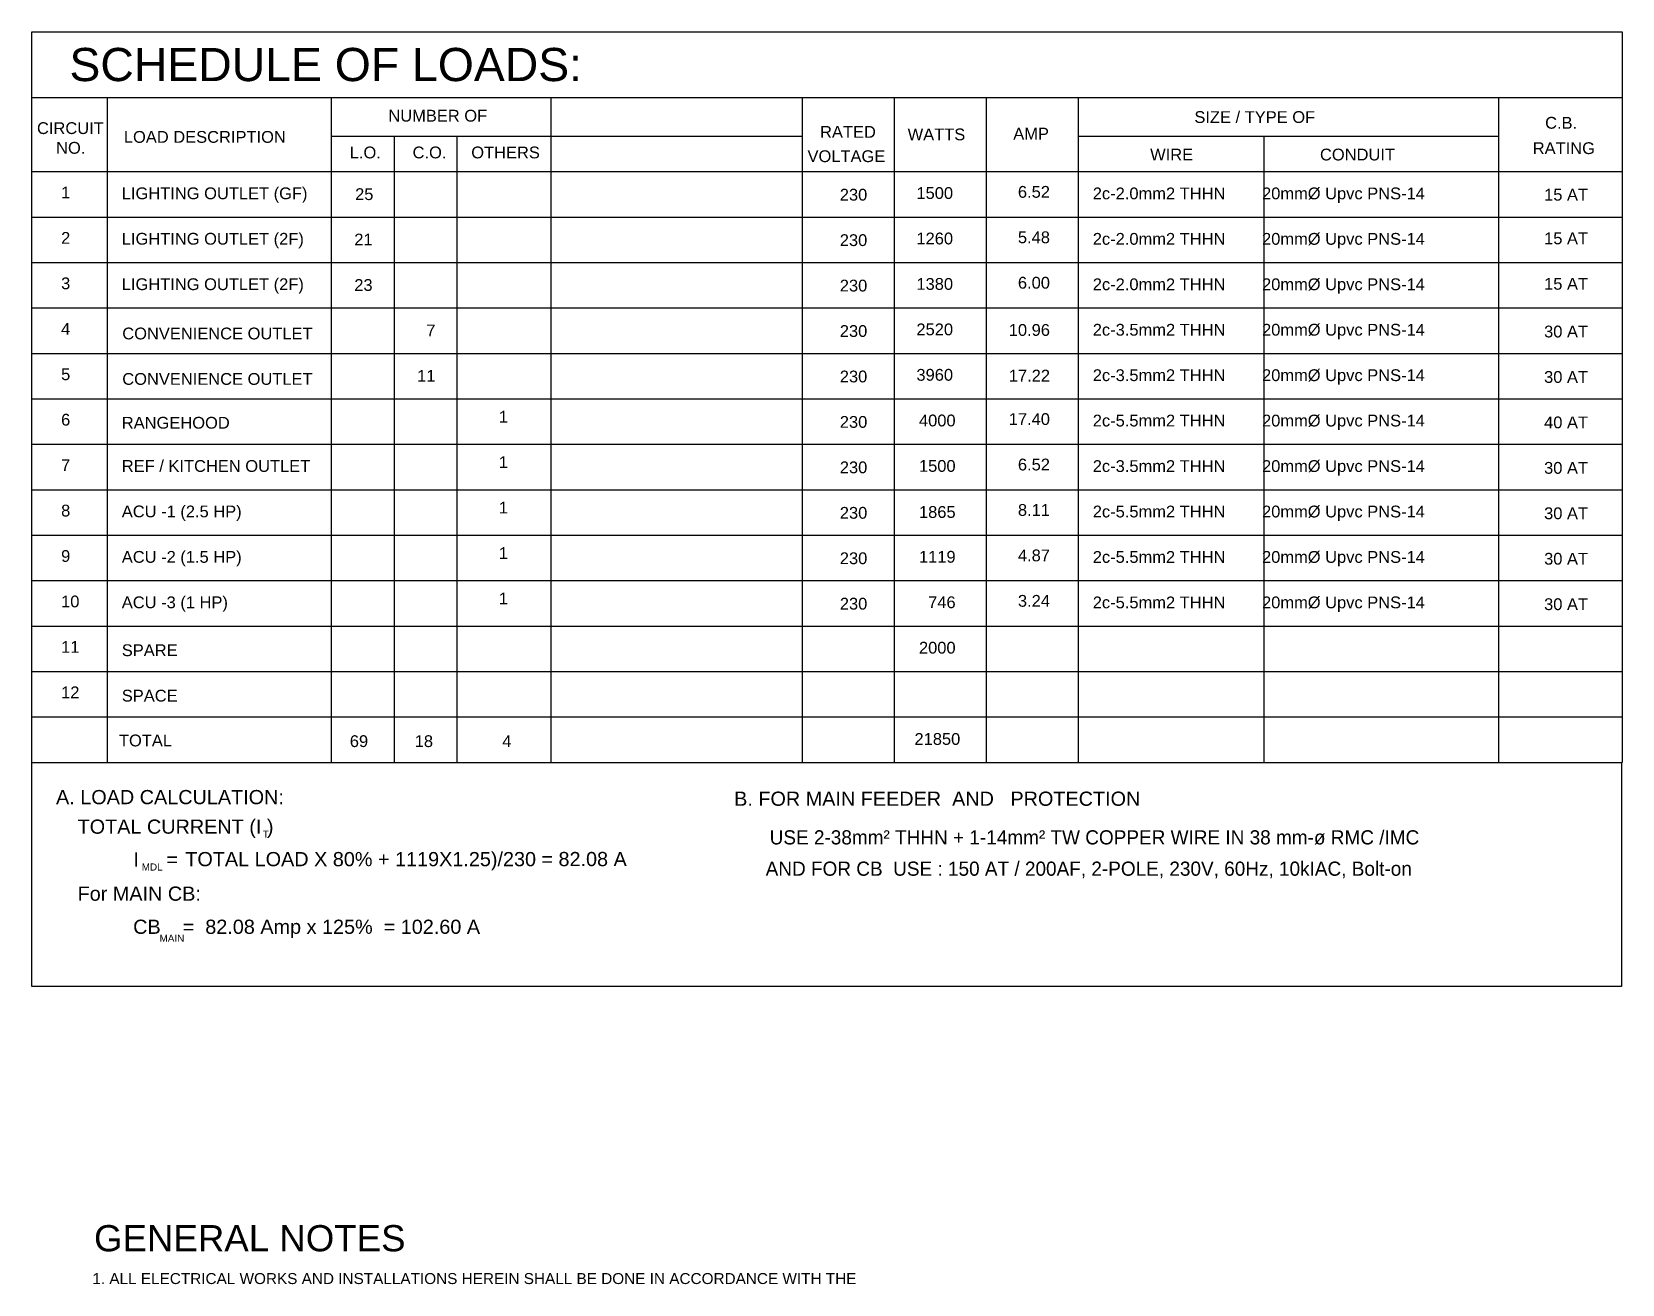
# Model space of a CAD drawing. Header units: millimetres. Extents: x 1634676 to 2610633, y -385676 to -37463.
# Drawn here: x 2160233 to 2181798, y -165038 to -148050 of the extents above; entities that cross this region are included whole.
import ezdxf
from ezdxf.enums import TextEntityAlignment as Align

# ---------------------------------------------------------------- set-up
doc = ezdxf.new("R2010")
doc.units = ezdxf.units.MM
doc.header["$MEASUREMENT"] = 0
doc.layers.add('PDF_Text', color=7, linetype='Continuous')
doc.layers.add('TXT', color=4, linetype='Continuous')
doc.layers.add('ST-ANNOT_A', color=74, linetype='Continuous', lineweight=20)
doc.layers.add('ST-COL_E', color=6, linetype='Continuous', lineweight=30)
doc.styles.add('ARIAL', font='arial.ttf')
doc.styles.add('PDF Arial', font='arial.ttf')
doc.styles.add('RO100', font='swissel.ttf', dxfattribs={"height": 0.16})
doc.styles.add('ROM100', font='swissel.ttf', dxfattribs={"height": 0.185})
doc.styles.add('TXT-2', font='GOTHIC.TTF', dxfattribs={"height": 2.5})

msp = doc.modelspace()

# ---------------------------------------------------------------- linework, layer by layer
at = {"layer": 'ST-COL_E', "color": 6}
for p, q in [((2160232.967, -148050.062), (2181798.033, -148050.062)), ((2181798.033, -148050.062), (2181798.033, -157960.521)), ((2160232.967, -148943.388), (2181798.033, -148943.388)), ((2161257.062, -148943.388), (2161257.062, -157960.521)), ((2164293.358, -148943.388), (2164293.358, -157960.521)), ((2167269.973, -148943.388), (2167269.973, -157960.521)), ((2170678.869, -148943.388), (2170679.534, -157960.521)), ((2171924.928, -148943.388), (2171924.928, -157960.521)), ((2173174.928, -148943.388), (2173174.928, -157960.521)), ((2174420.986, -148943.388), (2174420.986, -157960.521)), ((2180120.646, -148943.388), (2180120.646, -157960.521)), ((2164293.358, -149465.344), (2170678.869, -149465.344)), ((2165145.582, -149465.344), (2165145.582, -157960.521)), ((2165997.806, -149465.344), (2165997.806, -157960.521)), ((2174420.986, -149465.344), (2180120.646, -149465.344)), ((2176937.066, -149465.344), (2176937.066, -157960.521)), ((2160232.967, -149947.059), (2181798.033, -149947.059)), ((2160232.967, -150563.479), (2181798.033, -150563.479)), ((2160232.967, -151179.899), (2181798.033, -151179.899)), ((2160232.967, -151796.319), (2181798.033, -151796.319)), ((2160232.967, -152412.74), (2181798.033, -152412.74)), ((2160232.967, -153029.16), (2181798.033, -153029.16)), ((2160232.967, -153645.58), (2181798.033, -153645.58)), ((2160232.967, -154262), (2181798.033, -154262)), ((2160232.967, -154878.42), (2181798.033, -154878.42)), ((2160232.967, -155494.84), (2181798.033, -155494.84)), ((2160232.967, -156111.26), (2181798.033, -156111.26)), ((2160232.967, -156727.681), (2181798.033, -156727.681)), ((2160232.967, -157344.101), (2181798.033, -157344.101)), ((2160232.967, -157960.521), (2181798.033, -157960.521))]:
    msp.add_line(p, q, dxfattribs=at)
msp.add_lwpolyline([(2181789.564, -157960.521), (2181789.564, -160998.74), (2160232.967, -160998.74), (2160232.967, -148050.062)], dxfattribs=at)

# ---------------------------------------------------------------- texts
at = {"layer": 'PDF_Text', "attachment_point": 7, "style": 'PDF Arial'}
for s, insert, char_height in [('GENERAL NOTES', (2161076.215, -164597.208), 355.72578), ('1. ALL ELECTRICAL WORKS AND INSTALLATIONS HEREIN SHALL BE DONE IN ACCORDANCE WITH THE', (2161053.626, -165037.982), 148.65138)]:
    msp.add_mtext(s, dxfattribs=dict(at, insert=insert, char_height=char_height))
at = {"layer": 'ST-ANNOT_A'}
for s, height, style, p in [('SCHEDULE OF LOADS: ', 450, 'ROM100', (2160743.183, -148493.988)), ('NUMBER OF', 159.84, 'RO100', (2165067.833, -149188.186)), ('SIZE / TYPE OF', 159.84001, 'RO100', (2175997.203, -149206.672)), ('C.B.', 159.84, 'RO100', (2180752.771, -149284.621)), ('CIRCUIT', 159.84, 'RO100', (2160303.252, -149356.854)), ('LOAD DESCRIPTION', 159.84001, 'RO100', (2161481.305, -149475.765)), ('RATED', 159.84, 'RO100', (2170921.358, -149408.07)), ('WATTS', 159.84, 'RO100', (2172108.973, -149441.757)), ('AMP', 159.84, 'RO100', (2173541.201, -149431.931)), ('NO.', 159.84, 'RO100', (2160562.359, -149623.962)), ('L.O.', 159.84, 'RO100', (2164543.952, -149686.794)), ('C.O.', 159.84, 'RO100', (2165396.176, -149686.794)), ('OTHERS', 159.84, 'RO100', (2166191.812, -149686.794)), ('VOLTAGE', 159.84, 'RO100', (2170751.358, -149737.57)), ('WIRE', 159.84, 'RO100', (2175397.229, -149715.018)), ('CONDUIT', 159.84, 'RO100', (2177700.113, -149715.018)), ('RATING', 159.84, 'RO100', (2180585.267, -149628.626)), ('1', 159.84, 'RO100', (2160630.342, -150229.407)), ('LIGHTING OUTLET (GF)', 159.84001, 'RO100', (2161453.132, -150241.07)), ('2c-2.0mm2 THHN        20mm%%C Upvc PNS-14', 159.84001, 'RO100', (2174619.306, -150242.233)), ('2', 159.84, 'RO100', (2160630.342, -150845.828)), ('LIGHTING OUTLET (2F)', 159.84001, 'RO100', (2161453.132, -150857.49)), ('2c-2.0mm2 THHN        20mm%%C Upvc PNS-14', 159.84001, 'RO100', (2174619.306, -150858.654)), ('3', 159.84, 'RO100', (2160630.342, -151462.248)), ('LIGHTING OUTLET (2F)', 159.84001, 'RO100', (2161453.132, -151473.91)), ('2c-2.0mm2 THHN        20mm%%C Upvc PNS-14', 159.84001, 'RO100', (2174619.306, -151475.074)), ('4', 159.84, 'RO100', (2160630.342, -152078.668)), ('2c-3.5mm2 THHN        20mm%%C Upvc PNS-14', 159.84001, 'RO100', (2174619.306, -152091.494)), ('CONVENIENCE OUTLET', 159.84001, 'RO100', (2161459.649, -152142.338)), ('5', 159.84, 'RO100', (2160630.342, -152695.088)), ('CONVENIENCE OUTLET', 159.84001, 'RO100', (2161459.649, -152758.758)), ('2c-3.5mm2 THHN        20mm%%C Upvc PNS-14', 159.84001, 'RO100', (2174619.306, -152707.914)), ('6', 159.84, 'RO100', (2160630.342, -153311.508)), ('RANGEHOOD', 159.84, 'RO100', (2161453.132, -153353.21)), ('2c-5.5mm2 THHN        20mm%%C Upvc PNS-14', 159.84001, 'RO100', (2174619.306, -153323.401)), ('7', 159.84, 'RO100', (2160630.342, -153927.928)), ('REF / KITCHEN OUTLET', 159.84001, 'RO100', (2161453.132, -153939.591)), ('2c-3.5mm2 THHN        20mm%%C Upvc PNS-14', 159.84001, 'RO100', (2174619.306, -153940.754)), ('8', 159.84, 'RO100', (2160630.342, -154544.348)), ('ACU -1 (2.5 HP)', 159.84001, 'RO100', (2161453.132, -154556.011)), ('2c-5.5mm2 THHN        20mm%%C Upvc PNS-14', 159.84001, 'RO100', (2174619.306, -154557.174)), ('9', 159.84, 'RO100', (2160630.342, -155160.769)), ('ACU -2 (1.5 HP)', 159.84001, 'RO100', (2161453.132, -155172.431)), ('2c-5.5mm2 THHN        20mm%%C Upvc PNS-14', 159.84001, 'RO100', (2174619.306, -155173.595)), ('10', 159.84, 'RO100', (2160630.342, -155777.189)), ('ACU -3 (1 HP)', 159.84001, 'RO100', (2161453.132, -155788.851)), ('2c-5.5mm2 THHN        20mm%%C Upvc PNS-14', 159.84001, 'RO100', (2174619.306, -155790.015)), ('11', 159.84, 'RO100', (2160630.342, -156393.609)), ('SPARE', 159.84, 'RO100', (2161453.132, -156438.595)), ('12', 159.84, 'RO100', (2160630.342, -157010.029)), ('SPACE', 159.84, 'RO100', (2161453.132, -157055.015)), ('TOTAL', 159.84, 'RO100', (2161414.342, -157662.726)), ('A. LOAD CALCULATION:', 192.31546, 'ARIAL', (2160561.476, -158430.783)), ('B. FOR MAIN FEEDER  AND   PROTECTION', 192.31546, 'ARIAL', (2169756.586, -158452.595)), ('TOTAL CURRENT (I )', 192.31546, 'ARIAL', (2160853.903, -158831.225)), ('T', 96.158, 'ARIAL', (2163365.454, -158933.48)), ('I     = ', 192.3155, 'ARIAL', (2161610.269, -159276.453)), ('MDL', 96.1577, 'ARIAL', (2161722.923, -159378.708)), ('TOTAL LOAD X 80%%% + 1119X1.25)/230', 192.31546, 'ARIAL', (2162314.185, -159272.043)), ('= 82.08 A', 192.3155, 'ARIAL', (2167143.115, -159271.077)), ('For MAIN CB:', 192.31546, 'ARIAL', (2160853.903, -159740.079)), ('CB    =  82.08 Amp x 125%%%  = 102.60 A', 192.31546, 'ARIAL', (2161607.277, -160189.612)), ('MAIN', 96.1577, 'ARIAL', (2161965.046, -160345.661))]:
    msp.add_text(s, height=height, dxfattribs=dict(at, style=style)).set_placement(p, align=Align.MIDDLE_LEFT)
at = {"layer": 'ST-ANNOT_A', "style": 'RO100'}
for s, p in [('230', (2171561.533, -150259.751)), ('1500', (2172724.748, -150237.325)), ('6.52', (2174038.769, -150221.112)), ('15 AT ', (2181396.958, -150259.751)), ('230', (2171561.578, -150876.171)), ('1260', (2172724.748, -150853.745)), ('5.48', (2174038.769, -150837.532)), ('15 AT ', (2181396.958, -150851.96)), ('6.00', (2174038.769, -151453.952)), ('230', (2171561.578, -151492.591)), ('1380', (2172724.748, -151470.166)), ('15 AT ', (2181396.958, -151468.38)), ('230', (2171561.624, -152109.011)), ('2520', (2172724.748, -152086.586)), ('10.96', (2174038.769, -152094.363)), ('30 AT ', (2181396.958, -152115.679)), ('230', (2171561.669, -152725.431)), ('3960', (2172724.748, -152703.006)), ('17.22', (2174039.578, -152713.63)), ('30 AT ', (2181396.958, -152732.099)), ('230', (2171561.805, -153341.852)), ('4000', (2172759.345, -153322.335)), ('17.40', (2174038.769, -153303.184)), ('40 AT ', (2181396.958, -153348.519)), ('230', (2171561.851, -153958.272)), ('1500', (2172759.345, -153938.756)), ('6.52', (2174038.769, -153919.633)), ('30 AT ', (2181396.958, -153964.94)), ('230', (2171561.896, -154574.692)), ('1865', (2172759.345, -154563.664)), ('8.11', (2174038.769, -154536.025)), ('30 AT ', (2181396.958, -154581.36)), ('230', (2171561.942, -155191.112)), ('1119', (2172759.345, -155171.596)), ('4.87', (2174038.769, -155152.445)), ('30 AT ', (2181396.958, -155197.78)), ('3.24', (2174038.769, -155768.865)), ('230', (2171561.942, -155807.532)), ('746', (2172759.345, -155788.016)), ('30 AT ', (2181396.958, -155814.2)), ('2000', (2172759.345, -156404.436)), ('69', (2164793.292, -157671.896)), ('18', (2165673.208, -157671.896)), ('4', (2166736.853, -157671.896)), ('21850', (2172822.544, -157642.399))]:
    msp.add_text(s, height=159.84, dxfattribs=at).set_placement(p, align=Align.MIDDLE_RIGHT)
at = {"layer": 'ST-COL_E', "color": 6, "style": 'RO100'}
for s, p in [('25', (2164865.134, -150252.299)), ('21', (2164854.042, -150868.005)), ('23', (2164854.042, -151484.425)), ('7', (2165706.266, -152100.845)), ('11', (2165706.266, -152717.265)), ('1', (2166690.69, -153270.896)), ('1', (2166690.69, -153887.316)), ('1', (2166690.69, -154503.736)), ('1', (2166690.69, -155120.156)), ('1', (2166690.69, -155736.576))]:
    msp.add_text(s, height=159.84, dxfattribs=at).set_placement(p, align=Align.MIDDLE_RIGHT)
at = {"layer": 'TXT', "transparency": 33554687, "style": 'TXT-2'}
for s, p in [('USE 2-38mm² THHN + 1-14mm² TW COPPER WIRE IN 38 mm-ø RMC /IMC', (2170237.879, -159072.924)), ('AND FOR CB  USE : 150 AT / 200AF, 2-POLE, 230V, 60Hz, 10kIAC, Bolt-on  ', (2170183.922, -159497.788))]:
    msp.add_text(s, height=192.31546, dxfattribs=at).set_placement(p)

doc.saveas('drawing.dxf')
